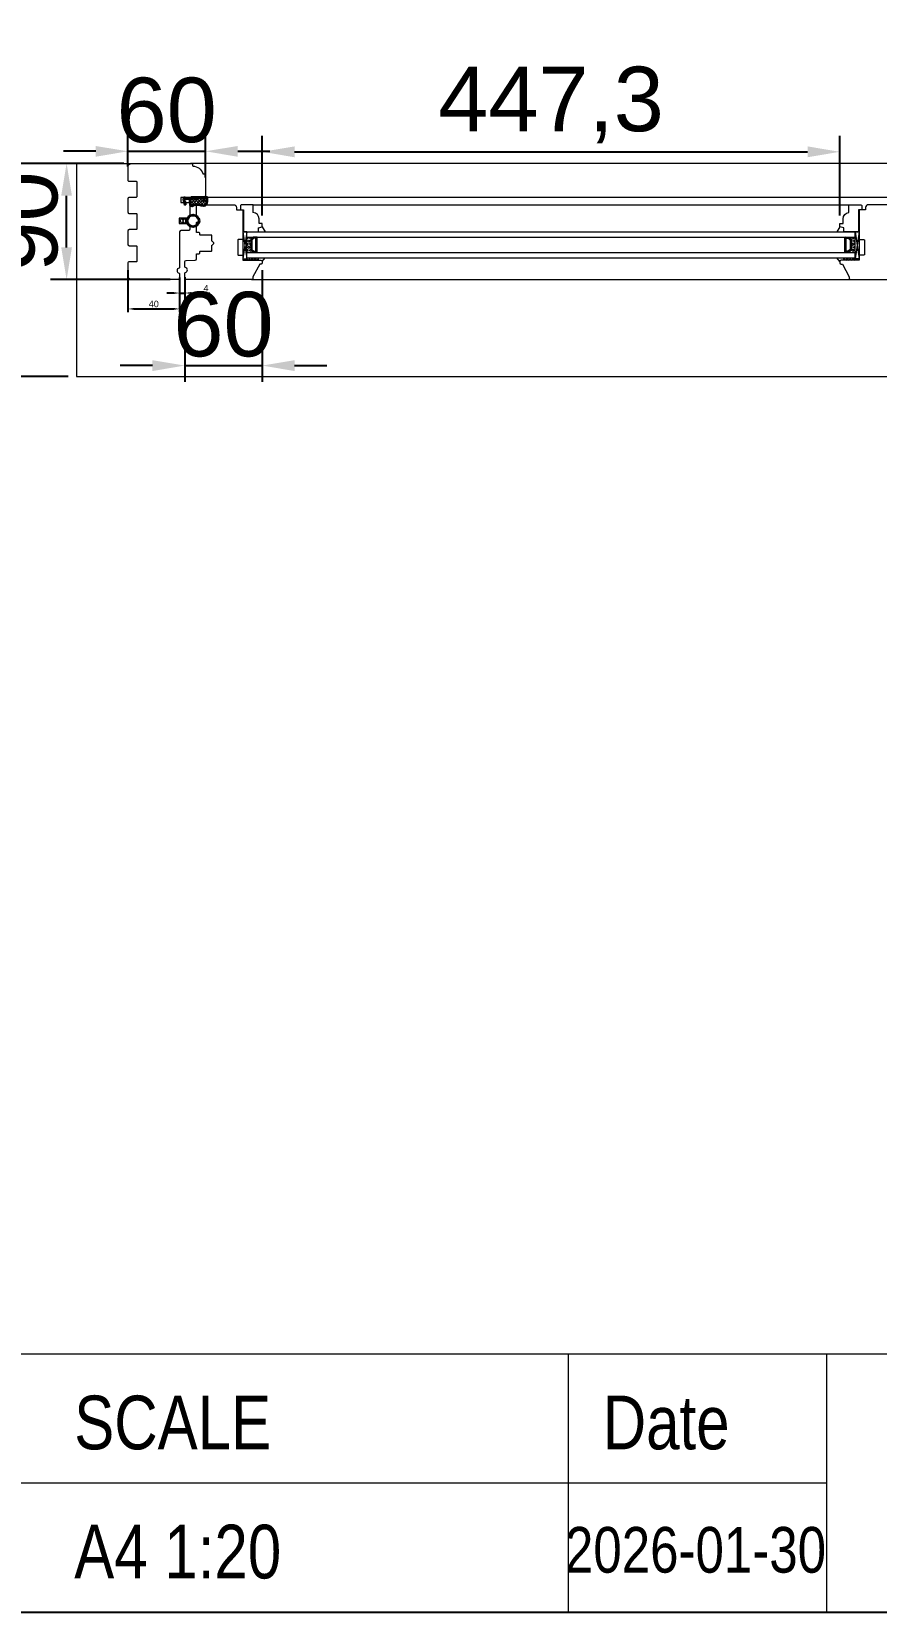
# Model space of a CAD drawing. Header units: millimetres. Extents: x 0 to 182016, y 11 to 3710.
# Drawn here: x 158581 to 159235, y 11 to 1235 of the extents above; entities that cross this region are included whole.
import ezdxf

# ---------------------------------------------------------------- set-up
doc = ezdxf.new("R2010")
doc.units = ezdxf.units.MM
for name, color, linetype, lineweight in [('Matmenys', 10, 'Continuous', 20), ('OTHER', 251, 'Continuous', 13), ('Stakta', 7, 'Continuous', 25), ('Testinės profilio linijos', 7, 'Continuous', 5)]:
    doc.layers.add(name, color=color, linetype=linetype, lineweight=lineweight)
doc.styles.get("Standard").update_dxf_attribs({"font": 'arial.ttf'})
doc.dimstyles.new('2', dxfattribs={"dimscale": 2, "dimtxt": 2.5, "dimasz": 2.5, "dimexe": 1.25, "dimexo": 0.625, "dimtad": 1, "dimtxsty": 'Standard', "dimcen": 2.5, "dimadec": 0, "dimazin": 0, "dimtfac": 1, "dimtmove": 0, "dimatfit": 3, "dimfxl": 1, "dimarcsym": 0})
doc.dimstyles.new('Padidinti matmenys', dxfattribs={"dimscale": 10, "dimtxt": 5, "dimasz": 2.5, "dimexe": 1.25, "dimexo": 0.625, "dimtad": 1, "dimdec": 1, "dimtxsty": 'Standard', "dimcen": 2.5, "dimadec": 0, "dimazin": 0, "dimtfac": 1, "dimtdec": 1, "dimtmove": 0, "dimatfit": 3, "dimfxl": 1, "dimarcsym": 0})

# ---------------------------------------------------------------- blocks, each defined once
blk = doc.blocks.new('Date')
at = {"lineweight": 0, "width": 0.8}
blk.add_text('2026-01-30', height=35.38, dxfattribs=at).set_placement((4937.1, 20113.7))
blk = doc.blocks.new('*D1236')
at = {"layer": 'Defpoints', "color": 0, "transparency": 16777216}
for p in [(158655.4, 1051.8), (158695.4, 1046.3), (158695.4, 1020.6)]:
    blk.add_point(p, dxfattribs=at)
at = {"layer": 'Matmenys', "color": 0, "lineweight": -2, "transparency": 16777216}
for p, q in [((158655.4, 1050.5), (158655.4, 1018.1)), ((158695.4, 1045), (158695.4, 1018.1)), ((158660.4, 1020.6), (158690.4, 1020.6))]:
    blk.add_line(p, q, dxfattribs=at)
at = {"layer": 'Matmenys', "color": 0, "transparency": 16777216}
for points in [[(158660.4, 1021.4), (158660.4, 1019.8), (158655.4, 1020.6)], [(158690.4, 1021.4), (158690.4, 1019.8), (158695.4, 1020.6)]]:
    blk.add_solid(points, dxfattribs=at)
at = {"layer": 'Matmenys', "color": 0, "lineweight": 5, "transparency": 16777216, "insert": (158675.4, 1024.4), "char_height": 5, "attachment_point": 5}
blk.add_mtext('40', dxfattribs=at)
blk = doc.blocks.new('*D1237')
at = {"color": 0, "lineweight": -2, "transparency": 16777216}
for p, q in [((158655.4, 1131), (158655.4, 1155.2)), ((158715.4, 1122.5), (158715.4, 1155.2)), ((158630.4, 1142.7), (158605.4, 1142.7)), ((158655.4, 1142.7), (158715.4, 1142.7)), ((158740.4, 1142.7), (158765.4, 1142.7))]:
    blk.add_line(p, q, dxfattribs=at)
at = {"color": 0, "transparency": 16777216}
for points in [[(158630.4, 1146.8), (158630.4, 1138.5), (158655.4, 1142.7)], [(158740.4, 1146.8), (158740.4, 1138.5), (158715.4, 1142.7)]]:
    blk.add_solid(points, dxfattribs=at)
at = {"layer": 'Defpoints', "color": 0, "transparency": 16777216}
for p in [(158715.4, 1142.7), (158655.4, 1124.8), (158715.4, 1116.3)]:
    blk.add_point(p, dxfattribs=at)
at = {"color": 0, "lineweight": 5, "transparency": 16777216, "insert": (158685.4, 1174.4), "char_height": 50, "attachment_point": 5}
blk.add_mtext('60', dxfattribs=at)
blk = doc.blocks.new('*D1238')
at = {"color": 0, "lineweight": -2, "transparency": 16777216}
for p, q in [((158759.4, 1050.5), (158759.4, 964.2)), ((158699.4, 1040.3), (158699.4, 964.2)), ((158674.4, 976.7), (158649.4, 976.7)), ((158699.4, 976.7), (158759.4, 976.7)), ((158784.4, 976.7), (158809.4, 976.7))]:
    blk.add_line(p, q, dxfattribs=at)
at = {"color": 0, "transparency": 16777216}
for points in [[(158674.4, 980.9), (158674.4, 972.5), (158699.4, 976.7)], [(158784.4, 980.9), (158784.4, 972.5), (158759.4, 976.7)]]:
    blk.add_solid(points, dxfattribs=at)
at = {"layer": 'Defpoints', "color": 0, "transparency": 16777216}
for p in [(158759.4, 1056.8), (158699.4, 1046.5), (158759.4, 976.7)]:
    blk.add_point(p, dxfattribs=at)
at = {"color": 0, "lineweight": 5, "transparency": 16777216, "insert": (158729.4, 1008.5), "char_height": 50, "attachment_point": 5}
blk.add_mtext('60', dxfattribs=at)
blk = doc.blocks.new('*D1239')
at = {"color": 0, "lineweight": -2, "transparency": 16777216}
for p, q in [((158652.2, 1133.3), (158595.4, 1133.3)), ((158607.9, 1068.3), (158607.9, 1108.3)), ((158688.2, 1043.3), (158595.4, 1043.3))]:
    blk.add_line(p, q, dxfattribs=at)
at = {"color": 0, "transparency": 16777216}
for points in [[(158603.7, 1108.3), (158612, 1108.3), (158607.9, 1133.3)], [(158603.7, 1068.3), (158612, 1068.3), (158607.9, 1043.3)]]:
    blk.add_solid(points, dxfattribs=at)
at = {"layer": 'Defpoints', "color": 0, "transparency": 16777216}
for p in [(158607.9, 1133.3), (158658.4, 1133.3), (158694.4, 1043.3)]:
    blk.add_point(p, dxfattribs=at)
at = {"color": 0, "lineweight": 5, "transparency": 16777216, "insert": (158576.1, 1088.3), "char_height": 50, "attachment_point": 5, "rotation": 90}
blk.add_mtext('90', dxfattribs=at)
blk = doc.blocks.new('*D1240')
at = {"layer": 'Defpoints', "color": 0, "transparency": 16777216}
for p in [(158695.4, 1046.3), (158699.4, 1046.5), (158699.4, 1032.9)]:
    blk.add_point(p, dxfattribs=at)
at = {"layer": 'Matmenys', "color": 0, "lineweight": -2, "transparency": 16777216}
for p, q in [((158695.4, 1045), (158695.4, 1030.4)), ((158699.4, 1045.3), (158699.4, 1030.4)), ((158690.4, 1032.9), (158685.4, 1032.9)), ((158695.4, 1032.9), (158699.4, 1032.9)), ((158704.4, 1032.9), (158718.8, 1032.9))]:
    blk.add_line(p, q, dxfattribs=at)
at = {"layer": 'Matmenys', "color": 0, "transparency": 16777216}
for points in [[(158690.4, 1033.7), (158690.4, 1032.1), (158695.4, 1032.9)], [(158704.4, 1033.7), (158704.4, 1032.1), (158699.4, 1032.9)]]:
    blk.add_solid(points, dxfattribs=at)
at = {"layer": 'Matmenys', "color": 0, "lineweight": 5, "transparency": 16777216, "insert": (158715.9, 1036.7), "char_height": 5, "attachment_point": 5}
blk.add_mtext('4', dxfattribs=at)
blk = doc.blocks.new('*D1954')
at = {"color": 0, "lineweight": -2, "transparency": 16777216}
for p, q in [((158609.2, 1133.3), (158528.4, 1133.3)), ((158540.9, 1108.3), (158540.9, 993.3)), ((158609.2, 968.3), (158528.4, 968.3))]:
    blk.add_line(p, q, dxfattribs=at)
at = {"color": 0, "transparency": 16777216}
for points in [[(158536.8, 1108.3), (158545.1, 1108.3), (158540.9, 1133.3)], [(158536.8, 993.3), (158545.1, 993.3), (158540.9, 968.3)]]:
    blk.add_solid(points, dxfattribs=at)
at = {"layer": 'Defpoints', "color": 0, "transparency": 16777216}
for p in [(158615.4, 1133.3), (158540.9, 968.3), (158615.4, 968.3)]:
    blk.add_point(p, dxfattribs=at)
at = {"color": 0, "lineweight": 5, "transparency": 16777216, "insert": (158509.2, 1050.8), "char_height": 50, "attachment_point": 5, "rotation": 90}
blk.add_mtext('165', dxfattribs=at)
blk = doc.blocks.new('*D1234')
at = {"color": 0, "lineweight": -2, "transparency": 16777216}
for p, q in [((158759.4, 1093), (158759.4, 1154.8)), ((159206.8, 1093), (159206.8, 1154.8)), ((158784.4, 1142.3), (159181.8, 1142.3))]:
    blk.add_line(p, q, dxfattribs=at)
at = {"color": 0, "transparency": 16777216}
for points in [[(158784.4, 1146.5), (158784.4, 1138.1), (158759.4, 1142.3)], [(159181.8, 1146.5), (159181.8, 1138.1), (159206.8, 1142.3)]]:
    blk.add_solid(points, dxfattribs=at)
at = {"layer": 'Defpoints', "color": 0, "transparency": 16777216}
for p in [(159206.8, 1142.3), (158759.4, 1086.8), (159206.8, 1086.8)]:
    blk.add_point(p, dxfattribs=at)
at = {"color": 0, "lineweight": 5, "transparency": 16777216, "insert": (158983.1, 1178.6), "char_height": 50, "attachment_point": 5}
blk.add_mtext('447,3', dxfattribs=at)

msp = doc.modelspace()

# ---------------------------------------------------------------- hatches: boundary and pattern name
at = {"lineweight": 0}
h = msp.add_hatch(dxfattribs=at)
h.set_pattern_fill('HEX', color=256, scale=0.25, angle=90, style=0)
h.set_pattern_definition([(90, (140400.1781, -11843.1136), (1.374815, -4e-16), [0.79375, -1.5875]), (330, (140400.1781, -11843.1136), (-0.6874075, -1.190624716), [0.79375, -1.5875]), (30, (140400.1781, -11842.3199), (0.6874075, -1.190624716), [0.79375, -1.5875])])
h.paths.add_polyline_path([(158747.4491025, 1064.2946572), (158752.4491025, 1064.2946572), (158750.4491025, 1066.2946572), (158750.4491025, 1074.2946572), (158752.4491025, 1076.2946572), (158747.4491025, 1076.2953662)])
h = msp.add_hatch(dxfattribs=at)
h.set_pattern_fill('JIS_WOOD', color=256, angle=90, style=0)
h.set_pattern_definition([(45, (140400.1781, -11843.1136), (0.5, -0.5), [])])
h.paths.add_polyline_path([(158750.4491025, 1074.2946572), (158750.4491025, 1066.2946572), (158752.4491025, 1064.2946572), (158755.4491025, 1064.2946572), (158755.4668359, 1076.3312397), (158752.4491025, 1076.2946572)])
h.paths.add_polyline_path([(158751.4491025, 1066.7088707), (158751.4491025, 1073.8804436), (158752.863316, 1075.2946572), (158754.4491025, 1075.2946572), (158754.4491025, 1065.2946572), (158752.863316, 1065.2946572)], flags=16)
h = msp.add_hatch(dxfattribs=at)
h.set_pattern_fill('JIS_WOOD', color=256, angle=90, style=0)
h.set_pattern_definition([(45, (140468.0002, -11843.1136), (0.5, -0.5), [])])
h.paths.add_polyline_path([(159215.7713326, 1074.2946572), (159215.7713326, 1066.2946572), (159213.7713326, 1064.2946572), (159210.7713326, 1064.2946572), (159210.7535991, 1076.3312397), (159213.7713326, 1076.2946572)])
h.paths.add_polyline_path([(159214.7713326, 1066.7088707), (159214.7713326, 1073.8804436), (159213.357119, 1075.2946572), (159211.7713326, 1075.2946572), (159211.7713326, 1065.2946572), (159213.357119, 1065.2946572)], flags=16)
h = msp.add_hatch(dxfattribs=at)
h.set_pattern_fill('HEX', color=256, scale=0.25, angle=90, style=0)
h.set_pattern_definition([(90, (140468.0002, -11843.1136), (1.374815, -4e-16), [0.79375, -1.5875]), (330, (140468.0002, -11843.1136), (-0.6874075, -1.190624716), [0.79375, -1.5875]), (30, (140468.0002, -11842.3199), (0.6874075, -1.190624716), [0.79375, -1.5875])])
h.paths.add_polyline_path([(159218.7713326, 1064.2946572), (159213.7713326, 1064.2946572), (159215.7713326, 1066.2946572), (159215.7713326, 1074.2946572), (159213.7713326, 1076.2946572), (159218.7713326, 1076.2953662)])
at = {"lineweight": 0, "ltscale": 0.5}
h = msp.add_hatch(dxfattribs=at)
h.set_pattern_fill('ANSI37', color=256, scale=0.5, angle=90, style=0)
h.set_pattern_definition([(135, (158743.9491, 1058.2954), (-1.12253, -1.12253), []), (225, (158743.9491, 1058.2954), (1.12253, -1.12253), [])])
h.paths.add_polyline_path([(158756.4491025, 1060.2953662), (158747.4491025, 1060.2953662), (158747.4491025, 1058.2953662), (158756.4491025, 1058.2953662)])
h = msp.add_hatch(dxfattribs=at)
h.set_pattern_fill('ANSI37', color=256, scale=0.5, angle=90, style=0)
h.set_pattern_definition([(135, (158811.7712, 1058.2954), (-1.122532, -1.122532), []), (225, (158811.7712, 1058.2954), (1.122532, -1.122532), [])])
h.paths.add_polyline_path([(159209.7713326, 1060.2953662), (159218.7713326, 1060.2953662), (159218.7713326, 1058.2953662), (159209.7713326, 1058.2953662)])
at = {"layer": 'Matmenys'}
h = msp.add_hatch(dxfattribs=at)
h.set_pattern_fill('ANSI37', color=252, scale=0.5, angle=-180, style=0)
h.set_pattern_definition([(225, (2786.4594, -1098375.3966), (1.1225320151, -1.1225320151), []), (315, (2786.4594, -1098375.3966), (1.1225320151, 1.1225320151), [])])
edge = h.paths.add_edge_path()
edge.add_arc((158713.5349506, 1106.4150961), 0.1, 363.5893456117, 453.5893456117, ccw=False)
edge.add_line((158713.6347545, 1106.4213565), (158713.7318377, 1104.8736708))
edge.add_arc((158713.9813473, 1104.889322), 0.25, 183.5893456117, 363.5893456117)
edge.add_line((158714.2308569, 1104.9049733), (158714.1024712, 1106.9516782))
edge.add_arc((158714.0026674, 1106.9454177), 0.1, 363.5893456117, 453.589345619)
edge.add_line((158713.9964069, 1107.0452215), (158713.9916619, 1107.1208646))
edge.add_line((158713.9916619, 1107.1208646), (158715.9734628, 1107.2451789))
edge.add_spline(control_points=[(158715.9734628, 1107.2451789), (158716.0526213, 1107.2333766), (158716.122613, 1107.222201), (158716.2063638, 1107.2004071), (158716.2299281, 1107.1910213), (158716.2538111, 1107.1783264), (158716.2618708, 1107.1720772), (158716.2863586, 1107.1464884), (158716.3052514, 1107.1172513), (158716.3389548, 1107.0129316), (158716.3520767, 1106.9399993), (158716.3717789, 1106.6870163), (158716.3612806, 1106.4731822), (158716.3419524, 1106.0307037), (158716.337477, 1105.8113749), (158716.3364009, 1105.391484), (158716.3394329, 1105.1883978), (158716.3521433, 1104.5981905), (158716.3653197, 1104.2301404), (158716.365058, 1103.476959), (158716.3465617, 1103.1002091), (158716.2433753, 1102.5071047), (158716.1834813, 1102.2795337), (158716.0304457, 1101.8824325), (158715.9476963, 1101.7106448), (158715.7436961, 1101.3694771), (158715.6235813, 1101.2032744), (158715.3561362, 1100.9121147), (158715.2084625, 1100.7885347), (158714.927278, 1100.628816), (158714.7919817, 1100.581262), (158714.4906829, 1100.521657), (158714.3270829, 1100.5109537), (158713.7424861, 1100.5246976), (158713.2785705, 1100.6194518), (158712.3860744, 1100.7911941), (158711.9589942, 1100.8748887), (158710.8806456, 1101.086075), (158710.222595, 1101.2198091), (158709.2294931, 1101.3447351), (158708.9258919, 1101.375229), (158708.3038483, 1101.3995644), (158707.9879443, 1101.3920236), (158707.438736, 1101.3071393), (158707.2026526, 1101.2458006), (158706.8020012, 1101.0733403), (158706.6433687, 1100.9784918), (158706.3447099, 1100.7942235), (158706.2032526, 1100.704366), (158705.9014698, 1100.5482829), (158705.736417, 1100.4783127), (158705.3712953, 1100.3585815), (158705.1703452, 1100.315579), (158704.8309286, 1100.2916803), (158704.6889431, 1100.3048861), (158704.4937224, 1100.3649254), (158704.4283946, 1100.4016655), (158704.3016713, 1100.5102146), (158704.2424935, 1100.5822808), (158704.0854159, 1100.8463684), (158704.0039162, 1101.0874767), (158703.8872989, 1101.6378877), (158703.8507674, 1101.9460828), (158703.7974959, 1102.5423006), (158703.7782735, 1102.8298515), (158703.734914, 1103.3603414), (158703.7127778, 1103.6085999), (158703.6765635, 1104.0134022), (158703.6624771, 1104.1708055), (158703.634355, 1104.4947379), (158703.6193189, 1104.6730551), (158703.5510339, 1104.9759222), (158703.5153989, 1105.0937442), (158703.4198021, 1105.306223), (158703.3666552, 1105.4001378), (158703.2480145, 1105.5453315), (158703.1923922, 1105.6003496), (158703.068625, 1105.6894416), (158703.004998, 1105.722321), (158702.8861339, 1105.7704892), (158702.8290569, 1105.7873704), (158702.7284765, 1105.8133143), (158702.6840809, 1105.8230319), (158702.6430846, 1105.8320679)], knot_values=[0, 0, 0, 0, 0.2245066002, 0.2245066002, 0.377043448, 0.377043448, 0.5295802957, 0.5295802957, 0.8082977366, 0.8082977366, 1.0870151774, 1.0870151774, 1.6244414062, 1.6244414062, 2.161867635, 2.161867635, 2.6992938638, 2.6992938638, 3.7741463214, 3.7741463214, 5.0334406395, 5.0334406395, 5.8656302806, 5.8656302806, 6.5060139406, 6.5060139406, 7.1463976006, 7.1463976006, 7.7996240151, 7.7996240151, 8.3563201169, 8.3563201169, 8.9130162187, 8.9130162187, 10.239934143, 10.239934143, 11.5668520673, 11.5668520673, 13.5970761059, 13.5970761059, 14.4582175179, 14.4582175179, 15.3193589298, 15.3193589298, 15.9856015553, 15.9856015553, 16.5061017172, 16.5061017172, 17.0266018791, 17.0266018791, 17.547102041, 17.547102041, 18.1672448488, 18.1672448488, 18.7176261004, 18.7176261004, 19.1465766047, 19.1465766047, 19.5755271091, 19.5755271091, 20.3898249977, 20.3898249977, 21.2041228863, 21.2041228863, 21.9655448497, 21.9655448497, 22.7269668131, 22.7269668131, 23.2229068178, 23.2229068178, 23.7188468224, 23.7188468224, 24.0184411081, 24.0184411081, 24.2549295987, 24.2549295987, 24.4119994701, 24.4119994701, 24.5501072405, 24.5501072405, 24.6882150108, 24.6882150108, 24.8099116426, 24.8099116426, 24.8099116426, 24.8099116426], degree=3, periodic=0)
edge.add_line((158702.6430846, 1105.8320679), (158713.5286901, 1106.5148999))

# ---------------------------------------------------------------- linework, layer by layer
at = {"lineweight": 5}
for p, q in [((158615.4491021, 1133.2953662), (158615.4491021, 968.2953662)), ((158615.4491021, 1133.2953662), (158658.4491025, 1133.2953662)), ((158615.4491021, 968.2953662), (160555.4157932, 968.2953662))]:
    msp.add_line(p, q, dxfattribs=at)
for p, q in [((158699.0412155, 1107.1089461), (158698.0108743, 1106.0424814)), ((158698.0108743, 1106.0424814), (158698.0421767, 1105.5434622)), ((158698.0421767, 1105.5434622), (158698.1894626, 1105.5527011)), ((158698.1894626, 1105.5527011), (158699.1729091, 1101.2056107)), ((158698.6949251, 1105.5844078), (158713.5286901, 1106.5148999)), ((158698.6949251, 1105.5844078), (158698.9321199, 1104.5359446)), ((158699.7888562, 1107.1558441), (158698.738143, 1106.0881015)), ((158698.738143, 1106.0881015), (158713.9964069, 1107.0452215)), ((158698.9321199, 1104.5359446), (158699.4197959, 1104.646272)), ((158699.0412155, 1107.1089461), (158699.7888562, 1107.1558441)), ((158699.4197959, 1104.646272), (158700.1482611, 1101.4262655)), ((158713.6347545, 1106.4213565), (158713.7318377, 1104.8736708)), ((158713.9964069, 1107.0452215), (158713.9916619, 1107.1208646)), ((158714.1024712, 1106.9516782), (158714.2308569, 1104.9049733)), ((158699.1729091, 1101.2056107), (158700.1482611, 1101.4262655))]:
    msp.add_line(p, q)
at = {"color": 1}
for p, q in [((158716.0177031, 1107.541899), (158700.6928876, 1106.5806043)), ((158715.9734628, 1107.2451789), (158700.7385181, 1106.2895216)), ((158702.5785118, 1105.5390997), (158700.8180605, 1105.4286701))]:
    msp.add_line(p, q, dxfattribs=at)
at = {"lineweight": 9}
for p, q in [((158752.4491025, 1101.2953662), (159213.7713326, 1101.2953662)), ((158747.4491876, 1080.2953662), (159218.7712475, 1080.2953662)), ((158747.4491876, 1076.2953662), (159218.7712475, 1076.2953662)), ((158747.4491876, 1064.2953662), (159218.7712475, 1064.2953662)), ((158747.4491876, 1060.2953662), (159218.7712475, 1060.2953662))]:
    msp.add_line(p, q, dxfattribs=at)
at = {"lineweight": 0}
for p, q in [((158747.4491025, 1080.2946572), (158744.4491025, 1059.2946572)), ((158744.4491025, 1080.2946572), (158747.4491025, 1059.2946572)), ((158759.4491025, 1084.2953662), (158761.7357676, 1080.2953662)), ((159206.7713326, 1084.2953662), (159204.4846675, 1080.2953662)), ((159218.7713326, 1080.2946572), (159221.7713326, 1059.2946572)), ((159221.7713326, 1080.2946572), (159218.7713326, 1059.2946572)), ((158756.4491025, 1058.2953662), (158756.4491025, 1060.2953662)), ((158759.4491025, 1057.2953662), (158761.7357676, 1060.2953662)), ((159206.7713326, 1057.2953662), (159204.4846675, 1060.2953662)), ((159209.7713326, 1058.2953662), (159209.7713326, 1060.2953662)), ((159218.7713326, 1058.2953662), (159218.7713326, 1061.2953662)), ((162169.8968281, 210.9357406), (158469.4365436, 210.9357406)), ((158996.3781808, 210.9357406), (158996.3781808, 10.9108603)), ((159196.4030611, 210.9357406), (159196.4030611, 10.9108603)), ((159196.4030611, 110.9233004), (158469.4365436, 110.9233004))]:
    msp.add_line(p, q, dxfattribs=at)
msp.add_lwpolyline([(162169.8968281, 3710.4502728), (162169.8968281, 10.9108603), (156670.5814852, 10.9108603), (156670.5814852, 3710.4502728)], close=True)
for points in [[(158752.4491025, 1095.2953662), (158752.4491025, 1101.2953662), (158743.4491025, 1101.2953662, 0.4142135624), (158742.4491025, 1100.2953662), (158742.4491025, 1097.2953662), (158744.9491025, 1097.2953662), (158744.9491025, 1080.2953662), (158756.4491025, 1080.2953662), (158756.4491025, 1083.2953662), (158759.4491025, 1084.2953662), (158759.4491025, 1086.7953662), (158756.9491025, 1086.7953662), (158756.9491025, 1090.320429, 0.3851703882), (158752.4491025, 1095.2953662)], [(159213.7713326, 1095.2953662), (159213.7713326, 1101.2953662), (159222.7713326, 1101.2953662, -0.4142135624), (159223.7713326, 1100.2953662), (159223.7713326, 1097.2953662), (159221.2713326, 1097.2953662), (159221.2713326, 1080.2953662), (159209.7713326, 1080.2953662), (159209.7713326, 1083.2953662), (159206.7713326, 1084.2953662), (159206.7713326, 1086.7953662), (159209.2713326, 1086.7953662), (159209.2713326, 1090.320429, -0.3851703882), (159213.7713326, 1095.2953662)]]:
    msp.add_lwpolyline(points, format="xyb", dxfattribs=at)
for points in [[(158744.4491025, 1080.2946572), (158744.4491025, 1059.2946572), (158747.4491025, 1059.2946572), (158747.4491025, 1080.2946572)], [(159221.7713326, 1080.2946572), (159221.7713326, 1059.2946572), (159218.7713326, 1059.2946572), (159218.7713326, 1080.2946572)], [(158750.4491025, 1074.2946572), (158750.4491025, 1066.2946572), (158752.4491025, 1064.2946572), (158755.4491025, 1064.2946572), (158755.4491025, 1076.2946572), (158752.4491025, 1076.2946572)], [(158751.4491025, 1073.8804436), (158751.4491025, 1066.7088707), (158752.863316, 1065.2946572), (158754.4491025, 1065.2946572), (158754.4491025, 1075.2946572), (158752.863316, 1075.2946572)], [(159215.7713326, 1074.2946572), (159215.7713326, 1066.2946572), (159213.7713326, 1064.2946572), (159210.7713326, 1064.2946572), (159210.7713326, 1076.2946572), (159213.7713326, 1076.2946572)], [(159214.7713326, 1073.8804436), (159214.7713326, 1066.7088707), (159213.357119, 1065.2946572), (159211.7713326, 1065.2946572), (159211.7713326, 1075.2946572), (159213.357119, 1075.2946572)]]:
    msp.add_lwpolyline(points, close=True, dxfattribs=at)
at = {"color": 18, "linetype": 'ByBlock', "true_color": 0x000000}
for radius in [4.85, 4.25]:
    msp.add_circle((158705.8416166, 1088.7943007), radius, dxfattribs=at)
for centre, radius, start, end in [((158713.5349506, 1106.4150961), 0.1, 3.5893456092, 93.5893456125), ((158713.9813473, 1104.889322), 0.25, 183.5893456092, 3.5893456092), ((158714.0026674, 1106.9454177), 0.1, 3.5893456092, 93.5893456125)]:
    msp.add_arc(centre, radius, start, end)
at = {"color": 1}
msp.add_spline([(158716.0177031, 1107.541899), (158716.3792034, 1107.4514022), (158716.6487443, 1106.1775437), (158716.160355, 1101.4851708), (158715.1171572, 1100.3951645), (158712.9536853, 1100.3765481), (158711.2556455, 1100.706922), (158709.0902046, 1101.0538383), (158707.053483, 1100.8544096), (158706.2252382, 1100.3782406), (158704.3706981, 1100.0979772), (158703.4782522, 1102.8101558), (158703.3510846, 1104.2890314), (158703.2331133, 1104.9762993), (158702.9309076, 1105.4181846), (158702.5785118, 1105.5390997)], degree=3, dxfattribs=at)
msp.add_open_spline([(158715.9734628, 1107.2451789), (158716.0526213, 1107.2333766), (158716.122613, 1107.222201), (158716.2063638, 1107.2004071), (158716.2299281, 1107.1910213), (158716.2538111, 1107.1783264), (158716.2618708, 1107.1720772), (158716.2863586, 1107.1464884), (158716.3052514, 1107.1172513), (158716.3389548, 1107.0129316), (158716.3520767, 1106.9399993), (158716.3717789, 1106.6870163), (158716.3612806, 1106.4731822), (158716.3419524, 1106.0307037), (158716.337477, 1105.8113749), (158716.3364009, 1105.391484), (158716.3394329, 1105.1883978), (158716.3521433, 1104.5981905), (158716.3653197, 1104.2301404), (158716.365058, 1103.476959), (158716.3465617, 1103.1002091), (158716.2433753, 1102.5071047), (158716.1834813, 1102.2795337), (158716.0304457, 1101.8824325), (158715.9476963, 1101.7106448), (158715.7436961, 1101.3694771), (158715.6235813, 1101.2032744), (158715.3561362, 1100.9121147), (158715.2084625, 1100.7885347), (158714.927278, 1100.628816), (158714.7919817, 1100.581262), (158714.4906829, 1100.521657), (158714.3270829, 1100.5109537), (158713.7424861, 1100.5246976), (158713.2785705, 1100.6194518), (158712.3860744, 1100.7911941), (158711.9589942, 1100.8748887), (158710.8806456, 1101.086075), (158710.222595, 1101.2198091), (158709.2294931, 1101.3447351), (158708.9258919, 1101.375229), (158708.3038483, 1101.3995644), (158707.9879443, 1101.3920236), (158707.438736, 1101.3071393), (158707.2026526, 1101.2458006), (158706.8020012, 1101.0733403), (158706.6433687, 1100.9784918), (158706.3447099, 1100.7942235), (158706.2032526, 1100.704366), (158705.9014698, 1100.5482829), (158705.736417, 1100.4783127), (158705.3712953, 1100.3585815), (158705.1703452, 1100.315579), (158704.8309286, 1100.2916803), (158704.6889431, 1100.3048861), (158704.4937224, 1100.3649254), (158704.4283946, 1100.4016655), (158704.3016713, 1100.5102146), (158704.2424935, 1100.5822808), (158704.0854159, 1100.8463684), (158704.0039162, 1101.0874767), (158703.8872989, 1101.6378877), (158703.8507674, 1101.9460828), (158703.7974959, 1102.5423006), (158703.7782735, 1102.8298515), (158703.734914, 1103.3603414), (158703.7127778, 1103.6085999), (158703.6765635, 1104.0134022), (158703.6624771, 1104.1708055), (158703.634355, 1104.4947379), (158703.6193189, 1104.6730551), (158703.5510339, 1104.9759222), (158703.5153989, 1105.0937442), (158703.4198021, 1105.306223), (158703.3666552, 1105.4001378), (158703.2480145, 1105.5453315), (158703.1923922, 1105.6003496), (158703.068625, 1105.6894416), (158703.004998, 1105.722321), (158702.8861339, 1105.7704892), (158702.8290569, 1105.7873704), (158702.7284765, 1105.8133143), (158702.6840809, 1105.8230319), (158702.6430846, 1105.8320679)], degree=3, knots=[0, 0, 0, 0, 0.2245066002, 0.2245066002, 0.377043448, 0.377043448, 0.5295802957, 0.5295802957, 0.8082977366, 0.8082977366, 1.0870151774, 1.0870151774, 1.6244414062, 1.6244414062, 2.161867635, 2.161867635, 2.6992938638, 2.6992938638, 3.7741463214, 3.7741463214, 5.0334406395, 5.0334406395, 5.8656302806, 5.8656302806, 6.5060139406, 6.5060139406, 7.1463976006, 7.1463976006, 7.7996240151, 7.7996240151, 8.3563201169, 8.3563201169, 8.9130162187, 8.9130162187, 10.239934143, 10.239934143, 11.5668520673, 11.5668520673, 13.5970761059, 13.5970761059, 14.4582175179, 14.4582175179, 15.3193589298, 15.3193589298, 15.9856015553, 15.9856015553, 16.5061017172, 16.5061017172, 17.0266018791, 17.0266018791, 17.547102041, 17.547102041, 18.1672448488, 18.1672448488, 18.7176261004, 18.7176261004, 19.1465766047, 19.1465766047, 19.5755271091, 19.5755271091, 20.3898249977, 20.3898249977, 21.2041228863, 21.2041228863, 21.9655448497, 21.9655448497, 22.7269668131, 22.7269668131, 23.2229068178, 23.2229068178, 23.7188468224, 23.7188468224, 24.0184411081, 24.0184411081, 24.2549295987, 24.2549295987, 24.4119994701, 24.4119994701, 24.5501072405, 24.5501072405, 24.6882150108, 24.6882150108, 24.8099116426, 24.8099116426, 24.8099116426, 24.8099116426], dxfattribs=at)
at = {"layer": 'OTHER'}
msp.add_lwpolyline([(158701.0384068, 1088.1842745), (158699.622498, 1088.1842745), (158699.622498, 1086.5389931), (158699.0968158, 1086.5389931), (158698.3534748, 1088.1842745), (158697.5608552, 1088.1842745), (158697.5608552, 1086.5389931), (158697.3419644, 1086.5389931), (158695.8390831, 1088.7943007), (158697.3419644, 1091.0496082), (158697.5608552, 1091.0496082), (158697.5608552, 1089.4043268), (158698.3534748, 1089.4043268), (158699.0968158, 1091.0496082), (158699.622498, 1091.0496082), (158699.622498, 1089.4043268), (158701.0384068, 1089.4043268)], dxfattribs=at)
at = {"layer": 'Stakta', "color": 18, "lineweight": 5, "true_color": 0x000000}
for points in [[(158703.4491025, 1093.5987077, -0.2720281141), (158703.1924889, 1093.1619435, 0.164173551), (158701.0437778, 1090.7943007), (158694.9491025, 1090.7943007), (158694.9491025, 1086.7943007), (158701.0437778, 1086.7943007, 0.164173551), (158703.1924889, 1084.4266579, -0.2720281141), (158703.4491025, 1083.9898936), (158703.4491025, 1082.3564924, -0.4116598905), (158702.457829, 1081.3565304), (158696.4403759, 1081.3040169, 0.4116598905), (158695.4491025, 1080.304055), (158695.4491025, 1052.744856, -0.3563939587), (158695.0491025, 1052.254958, 0.8164965809), (158695.0491025, 1048.3357744, -0.3563939587), (158695.4491025, 1047.8458765), (158695.4491025, 1044.7953662, -0.4142135624), (158693.9491025, 1043.2953662), (158658.4491021, 1043.2953662, -0.4142135624), (158655.4491021, 1046.2953662), (158655.4491021, 1056.2953662, -0.4142135624), (158656.4491021, 1057.2953662), (158661.9491021, 1057.2953662, 0.4142135624), (158662.4491021, 1057.7953662), (158662.4491021, 1068.7953662, 0.4142135624), (158661.9491021, 1069.2953662), (158656.6491021, 1069.2953662, -0.4142135624), (158655.6491021, 1070.2953662), (158655.6491021, 1081.2953662, -0.4142135624), (158656.6491021, 1082.2953662), (158661.9491021, 1082.2953662, 0.4142135624), (158662.4491021, 1082.7953662), (158662.4491021, 1093.7953662, 0.4142135624), (158661.9491021, 1094.2953662), (158656.6491021, 1094.2953662, -0.4142135624), (158655.6491021, 1095.2953662), (158655.6491021, 1106.2953662, -0.4142135624), (158656.6491021, 1107.2953662), (158661.9491021, 1107.2953662, 0.4142135624), (158662.4491021, 1107.7953662), (158662.4491021, 1118.7953662, 0.4142135624), (158661.9491021, 1119.2953662), (158656.4491021, 1119.2953662, -0.4142135624), (158655.4491021, 1120.2953662), (158655.4491021, 1130.2953662, -0.4142135624), (158658.4491021, 1133.2953662), (158704.4491025, 1133.2953662, -0.4142135624), (158705.4491025, 1132.2953662), (158705.4491025, 1131.5860396, 0.4001549105), (158705.7346371, 1131.2863885, -0.3090857966), (158713.3839478, 1125.4981053, 0.3199404334), (158713.6657709, 1125.2934754), (158714.457829, 1125.2865632, -0.4116598905), (158715.4491025, 1124.2866013), (158715.4491025, 1108.3913998, -0.4116598905), (158714.457829, 1107.3914379), (158704.4403759, 1107.3040169, 0.2023892741), (158703.7265453, 1106.9953662), (158696.4491025, 1106.9953662), (158696.4491025, 1102.9953662), (158703.4491025, 1102.9953662)], [(158710.9491025, 1063.6850728), (158710.9491025, 1064.7381945, -0.4091108014), (158711.4403763, 1065.2381183), (158720.1543382, 1065.3902211, 0.4091108014), (158720.4491025, 1065.6901754), (158720.4491025, 1069.7139954, -0.1989123674), (158720.5955491, 1070.0675488), (158721.8612345, 1071.3332342, 0.4142135624), (158721.8612345, 1071.7574983), (158720.5955491, 1073.0231837, -0.1989123674), (158720.4491025, 1073.3767371), (158720.4491025, 1077.400557, 0.4091108014), (158720.1543382, 1077.7005113), (158711.4403763, 1077.8526141, -0.4091108014), (158710.9491025, 1078.352538), (158710.9491025, 1079.4056596, 0.4040262259), (158710.6595723, 1079.7054768), (158708.9316527, 1079.7658171, -0.4040262258), (158708.4491025, 1080.2655125), (158708.4491025, 1087.3458765, -0.3563939587), (158708.8491025, 1087.8357744, 0.8164965809), (158708.8491025, 1091.754958, -0.3563939587), (158708.4491025, 1092.244856), (158708.4491025, 1100.2953662, -0.4142135624), (158709.4491025, 1101.2953662), (158737.4491025, 1101.2953662, -0.4142135624), (158739.4491025, 1099.2953662), (158739.4491025, 1097.5927596, 0.4116598905), (158739.7464845, 1097.292771), (158743.9534657, 1097.2560572, -0.4116598905), (158744.4491025, 1096.7560763), (158744.4491025, 1074.8259293, -0.4116598905), (158743.9534657, 1074.3259483), (158740.7464845, 1074.2979614, 0.4116598905), (158740.4491025, 1073.9979729), (158740.4491025, 1062.5927596, 0.4116598905), (158740.7464845, 1062.292771), (158743.9534657, 1062.2647841, -0.4116598905), (158744.4491025, 1061.7648031), (158744.4491025, 1058.2953662), (158758.4491025, 1058.2953662, -0.4142135624), (158759.4491025, 1057.2953662), (158759.4491025, 1056.3041312, -0.4116598905), (158758.457829, 1055.3041692), (158757.4491025, 1055.2953662), (158752.1905344, 1045.405438, 0.1227845609), (158752.1320082, 1045.1707022), (158752.1320082, 1044.2953662, -0.4142135624), (158751.1320082, 1043.2953662), (158700.4491025, 1043.2953662, -0.4142135624), (158699.4491025, 1044.2953662), (158699.4491025, 1048.3458765, -0.3563939587), (158699.8491025, 1048.8357744, 0.8164965809), (158699.8491025, 1052.754958, -0.3563939587), (158699.4491025, 1053.244856), (158699.4491025, 1057.2255132, -0.4116598905), (158700.4403759, 1058.2254751), (158707.457829, 1058.2867155, 0.4116598905), (158708.4491025, 1059.2866774), (158708.4491025, 1062.8252028, -0.4040361542), (158708.9316527, 1063.3249153), (158710.6595723, 1063.3852556, 0.4040262258)]]:
    msp.add_lwpolyline(points, format="xyb", close=True, dxfattribs=at)
msp.add_lwpolyline([(159254.4309161, 1101.2953662), (159228.7713326, 1101.2953662, 0.4142135624), (159226.7713326, 1099.2953662), (159226.7713326, 1097.5927596, -0.4116598905), (159226.4739505, 1097.292771), (159222.2669693, 1097.2560572, 0.4116598905), (159221.7713326, 1096.7560763), (159221.7713326, 1074.8259293, 0.4116598905), (159222.2669693, 1074.3259483), (159225.4739505, 1074.2979614, -0.4116598905), (159225.7713326, 1073.9979729), (159225.7713326, 1062.5927596, -0.4116598905), (159225.4739505, 1062.292771), (159222.2669693, 1062.2647841, 0.4116598905), (159221.7713326, 1061.7648031), (159221.7713326, 1058.2953662), (159207.7713326, 1058.2953662, 0.4142135624), (159206.7713326, 1057.2953662), (159206.7713326, 1056.3041312, 0.4116598905), (159207.762606, 1055.3041692), (159208.7713326, 1055.2953662), (159214.0299007, 1045.405438, -0.1227845609), (159214.0884269, 1045.1707022), (159214.0884269, 1044.2953662, 0.4142135624), (159215.0884269, 1043.2953662), (159265.7713326, 1043.2953662, 0.4142135624)], format="xyb", dxfattribs=at)
at = {"layer": 'Testinės profilio linijos', "lineweight": 5}
for p, q in [((160466.4157773, 1133.2953662), (158703.9491025, 1133.2953662)), ((158704.3175651, 1107.2953662), (159261.90287, 1107.2953662)), ((158751.131988, 1043.2953662), (160419.7328656, 1043.2953662))]:
    msp.add_line(p, q, dxfattribs=at)

# ---------------------------------------------------------------- block references
at = {"color": 1}
msp.add_blockref('Date', (154056.7877391, -20072.0125467), dxfattribs=at)

# ---------------------------------------------------------------- texts
at = {"lineweight": 0, "width": 0.8}
for s, p in [('SCALE', (158613.7781055, 137.2134153)), ('Date', (159023.1694825, 137.2134153)), ('A4 1:20', (158613.7781055, 37.2009752))]:
    msp.add_text(s, height=41.62239482, dxfattribs=at).set_placement(p)

# ---------------------------------------------------------------- dimensions: what is measured, and where the dimension line sits
at = {"color": 1, "lineweight": 5}
for base, p1, p2, angle, picture, middle in [((158715.4491025, 1142.6623723), (158655.4491025, 1124.7953662), (158715.4491025, 1116.2953662), 180, '*D1237', (158685.4491025, 1142.6623723)), ((158607.8516205, 1133.2953662), (158694.4491025, 1043.2953662), (158658.4491025, 1133.2953662), 90, '*D1239', (158607.8516205, 1088.2953662)), ((158759.4491025, 976.6856334), (158699.4491025, 1046.5453662), (158759.4491025, 1056.7953662), 180, '*D1238', (158729.4491025, 976.6856334))]:
    dim = msp.add_linear_dim(base=base, p1=p1, p2=p2, angle=angle, dimstyle='Padidinti matmenys', dxfattribs=at)
    dim.commit()
    dim.dimension.update_dxf_attribs({"geometry": picture, "text_midpoint": middle, "dimtype": 160})
dim = msp.add_linear_dim(base=(159206.7713326, 1142.2881434), p1=(158759.4491025, 1086.7953662), p2=(159206.7713326, 1086.7953662), dimstyle='Padidinti matmenys', dxfattribs=at)
dim.commit()
dim.dimension.update_dxf_attribs({"geometry": '*D1234', "text_midpoint": (158983.1102175, 1178.5858924)})
dim = msp.add_linear_dim(base=(158540.9454246, 968.2953662), p1=(158615.4491021, 1133.2953662), p2=(158615.4491021, 968.2953662), angle=90, dimstyle='Padidinti matmenys', dxfattribs=at)
dim.commit()
dim.dimension.update_dxf_attribs({"geometry": '*D1954', "text_midpoint": (158509.1667753, 1050.7953662)})
at = {"layer": 'Matmenys', "lineweight": 5}
for base, p1, p2, picture, middle in [((158695.4491025, 1020.612484), (158655.4491025, 1051.7953662), (158695.4491025, 1046.2953662), '*D1236', (158675.4491025, 1020.612484)), ((158699.4491025, 1032.9028542), (158695.4491025, 1046.2953662), (158699.4491025, 1046.5453662), '*D1240', (158715.8699756, 1032.9028542))]:
    dim = msp.add_linear_dim(base=base, p1=p1, p2=p2, angle=180, dimstyle='2', override={"dimtmove": 0}, dxfattribs=at)
    dim.commit()
    dim.dimension.update_dxf_attribs({"geometry": picture, "text_midpoint": middle, "dimtype": 160})

doc.saveas('drawing.dxf')
